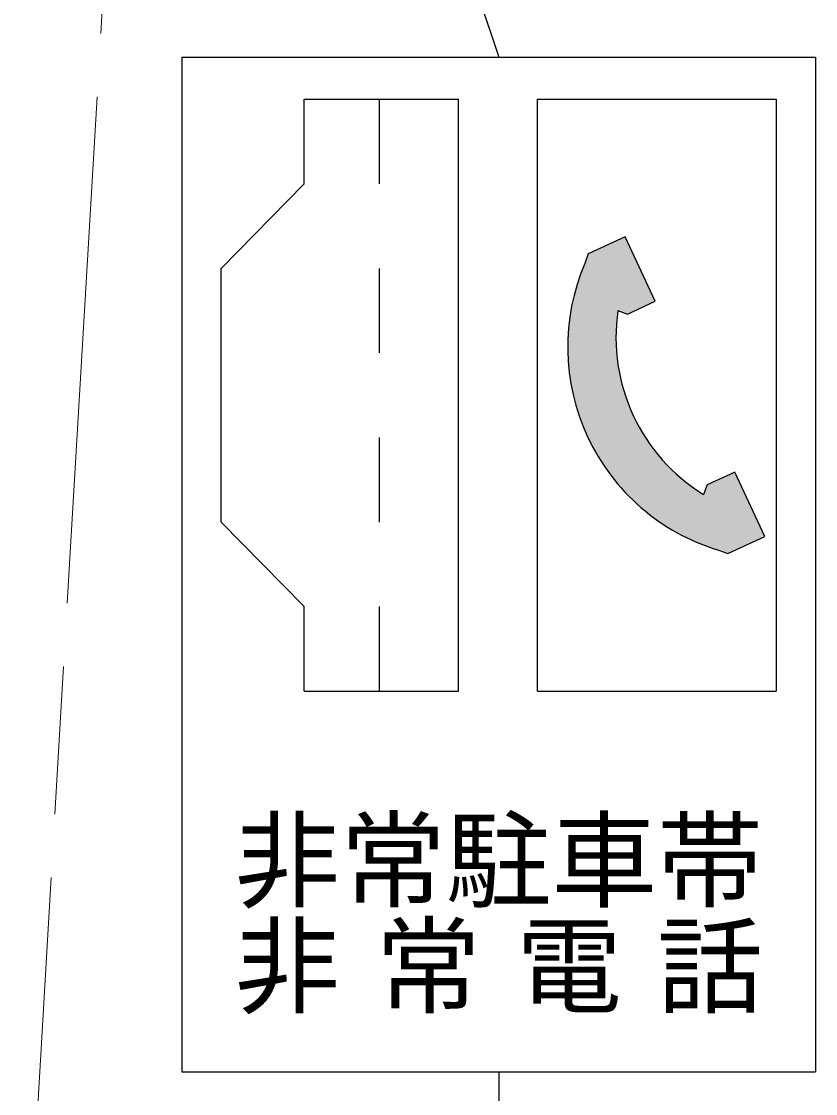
# Model space of a CAD drawing. Units: millimetres, scale not verified. Extents: x 40000 to 680000, y 20000 to 380000.
# Drawn here: x 75047 to 93843, y 229354 to 254714 of the extents above; entities that cross this region are included whole.
import ezdxf
from ezdxf.enums import TextEntityAlignment as Align

# ---------------------------------------------------------------- set-up
doc = ezdxf.new("R2010")
doc.units = ezdxf.units.MM
doc.header["$LTSCALE"] = 1000
doc.linetypes.add('CHAIN', pattern=[18.5, 12, -1.5, 3.5, -1.5])
doc.layers.add('M-BMK', color=2, linetype='CHAIN', lineweight=13)
doc.layers.add('M-STR-STRC', color=7, linetype='Continuous', lineweight=25)
doc.styles.add('ＭＳ ゴシック', font='')
doc.styles.get('ＭＳ ゴシック').set_extended_font_data('MS Gothic')

msp = doc.modelspace()

# ---------------------------------------------------------------- hatches: boundary and pattern name
at = {"layer": 'M-STR-STRC'}
msp.add_hatch(color=256, dxfattribs=at).paths.add_polyline_path([(88381, 248987), (88463, 249213), (89333, 249619), (90043, 248096), (89391, 247792), (89165, 247874), (89155, 247798), (89146, 247723), (89138, 247647), (89132, 247571), (89126, 247495), (89122, 247419), (89120, 247343), (89119, 247267), (89119, 247191), (89120, 247115), (89123, 247039), (89127, 246963), (89133, 246887), (89139, 246811), (89148, 246736), (89157, 246660), (89168, 246585), (89180, 246510), (89193, 246435), (89208, 246360), (89224, 246286), (89241, 246212), (89259, 246138), (89279, 246064), (89300, 245991), (89323, 245918), (89346, 245846), (89371, 245774), (89397, 245703), (89425, 245632), (89454, 245561), (89483, 245491), (89514, 245422), (89547, 245353), (89580, 245285), (89615, 245217), (89651, 245150), (89688, 245083), (89726, 245017), (89765, 244952), (89806, 244888), (89847, 244824), (89890, 244761), (89934, 244699), (89978, 244637), (90024, 244577), (90071, 244517), (90119, 244458), (90168, 244399), (90218, 244342), (90269, 244286), (90321, 244230), (90374, 244175), (90428, 244122), (90483, 244069), (90539, 244017), (90595, 243966), (90653, 243917), (90711, 243868), (90771, 243820), (90831, 243773), (90891, 243728), (90953, 243683), (91016, 243639), (91079, 243597), (91143, 243556), (91194, 243523), (91276, 243749), (91929, 244053), (92639, 242531), (91769, 242125), (91543, 242207), (91516, 242215), (91433, 242242), (91350, 242270), (91267, 242299), (91185, 242330), (91104, 242363), (91023, 242396), (90943, 242432), (90863, 242468), (90784, 242506), (90706, 242545), (90628, 242586), (90551, 242628), (90475, 242671), (90400, 242716), (90325, 242762), (90251, 242809), (90178, 242858), (90106, 242908), (90035, 242959), (89965, 243011), (89895, 243065), (89827, 243119), (89760, 243175), (89693, 243232), (89628, 243291), (89563, 243350), (89500, 243411), (89437, 243472), (89376, 243535), (89316, 243599), (89257, 243663), (89199, 243729), (89142, 243796), (89087, 243864), (89033, 243932), (88979, 244002), (88927, 244073), (88877, 244144), (88827, 244217), (88779, 244290), (88732, 244364), (88687, 244439), (88642, 244514), (88600, 244591), (88558, 244668), (88518, 244746), (88479, 244824), (88441, 244903), (88405, 244983), (88370, 245064), (88337, 245145), (88305, 245226), (88275, 245309), (88246, 245391), (88218, 245474), (88192, 245558), (88167, 245642), (88144, 245727), (88123, 245812), (88102, 245897), (88084, 245982), (88066, 246068), (88051, 246155), (88036, 246241), (88024, 246328), (88012, 246415), (88003, 246502), (87995, 246589), (87988, 246676), (87983, 246764), (87979, 246851), (87977, 246939), (87977, 247027), (87978, 247114), (87980, 247202), (87984, 247289), (87990, 247377), (87997, 247464), (88006, 247551), (88016, 247638), (88028, 247725), (88041, 247812), (88055, 247898), (88072, 247984), (88089, 248070), (88109, 248156), (88129, 248241), (88151, 248326), (88175, 248410), (88200, 248494), (88227, 248577), (88255, 248660), (88284, 248743), (88315, 248825), (88348, 248906)])

# ---------------------------------------------------------------- linework, layer by layer
at = {"layer": 'M-BMK'}
msp.add_line((75047, 222485), (83049, 358601), dxfattribs=at)
at = {"layer": 'M-STR-STRC'}
for p, q in [((78363, 277933), (86343, 253872)), ((78843, 253872), (78843, 229872)), ((78843, 253872), (93843, 253872)), ((93843, 253872), (93843, 229872)), ((81740, 250872), (81740, 252872)), ((81740, 252872), (85389, 252872)), ((83519, 250872), (83519, 252872)), ((85389, 238872), (85389, 252872)), ((87259, 252872), (92907, 252872)), ((87259, 238872), (87259, 252872)), ((92907, 252872), (92907, 238872)), ((81740, 250872), (79778, 248872)), ((79778, 242872), (79778, 248872)), ((83519, 246872), (83519, 248872)), ((83519, 242872), (83519, 244872)), ((79778, 242872), (81740, 240872)), ((81740, 238872), (81740, 240872)), ((83519, 238872), (83519, 240872)), ((81740, 238872), (85389, 238872)), ((87259, 238872), (92907, 238872)), ((78843, 229872), (93843, 229872)), ((86343, 229872), (86343, 227872))]:
    msp.add_line(p, q, dxfattribs=at)
for points in [[(89165, 247874), (89391, 247792), (90043, 248096), (89333, 249619), (88463, 249213), (88381, 248987)], [(91543, 242207), (91769, 242125), (92639, 242531), (91929, 244053), (91276, 243749), (91194, 243523)]]:
    msp.add_lwpolyline(points, dxfattribs=at)
for centre, radius, start, end in [((92998, 247013), 5021, 156.8407, 253.1593), ((93479, 247237), 4360, 171.6015, 238.3985)]:
    msp.add_arc(centre, radius, start, end, dxfattribs=at)

# ---------------------------------------------------------------- texts
at = {"layer": 'M-STR-STRC', "style": 'ＭＳ ゴシック'}
for s, p in [('非常駐車帯', (86343, 234872)), ('非', (81343, 232372)), ('常', (84676, 232372)), ('電', (88009, 232372)), ('話', (91343, 232372))]:
    msp.add_text(s, height=1833, dxfattribs=at).set_placement(p, align=Align.MIDDLE_CENTER)

doc.saveas('drawing.dxf')
